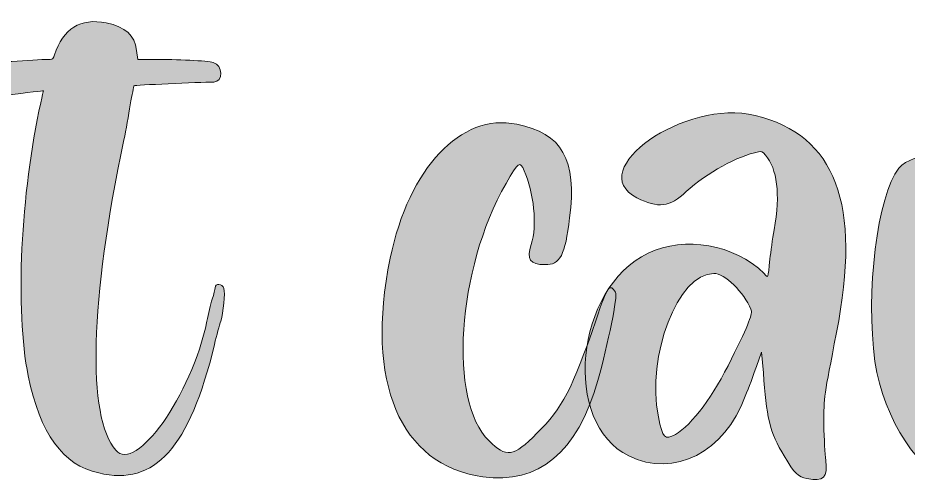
# Model space of a CAD drawing. Header units: inches. Extents: x 45 to 456, y -450 to -51.
# Drawn here: x 213.3 to 371.4, y -445.8 to -362.6 of the extents above; entities that cross this region are included whole.
import ezdxf

# ---------------------------------------------------------------- set-up
doc = ezdxf.new("R2010")
doc.units = ezdxf.units.IN
doc.header["$MEASUREMENT"] = 0
doc.layers.add('Layer 1', color=7, linetype='Continuous')

# ---------------------------------------------------------------- blocks, each defined once
blk = doc.blocks.new('block 39')
at = {"layer": 'Layer 1', "true_color": 0x0b0b0b}
h = blk.add_hatch(color=28, dxfattribs=at)
h.dxf.hatch_style = 2
edge = h.paths.add_edge_path()
edge.add_spline(control_points=[(217.34, -377.71), (217.56, -376.59), (217.79, -375.58), (217.79, -375.58), (217.67, -375.58), (215.44, -375.81), (210.63, -376.48), (206.27, -377.15), (205.15, -376.92), (204.7, -375.02), (203.92, -372.23), (204.7, -371.22), (207.72, -370.66), (208.62, -370.55), (217.56, -369.99), (219.02, -369.99), (219.46, -369.99), (219.57, -369.77), (219.8, -369.21), (221.25, -364.51), (224.39, -362.61), (228.97, -363.5), (232.44, -364.29), (234, -365.63), (234.34, -368.42), (234.34, -368.42), (234.56, -369.99), (234.56, -369.99), (234.56, -369.99), (237.58, -369.99), (237.58, -369.99), (241.27, -369.99), (246.98, -370.21), (247.98, -370.55), (249.66, -371), (249.77, -374.02), (248.09, -374.02), (245.3, -374.02), (234, -374.58), (233.89, -374.69), (233.89, -374.8), (233.55, -376.25), (233.22, -378.04), (233, -379.83), (232.44, -382.63), (232.1, -384.31), (226.06, -412.71), (225.5, -433.51), (230.65, -439.44), (234.23, -443.58), (244.07, -429.71), (246.86, -416.51), (247.09, -415.28), (247.54, -413.49), (247.76, -412.6), (248.09, -411.71), (248.32, -410.81), (248.32, -410.59), (248.32, -409.69), (249.55, -409.8), (249.88, -410.7), (250.11, -411.37), (249.77, -415.06), (249.32, -416.51), (249.1, -417.19), (248.54, -418.98), (248.2, -420.65), (243.73, -438.99), (237.69, -445.82), (227.63, -443.47), (221.25, -442.12), (217.23, -436.42), (215.1, -426.24), (212.75, -414.5), (213.76, -393.7), (217.34, -377.71)], knot_values=[0, 0, 0, 0, 1, 1, 1, 2, 2, 2, 3, 3, 3, 4, 4, 4, 5, 5, 5, 6, 6, 6, 7, 7, 7, 8, 8, 8, 9, 9, 9, 10, 10, 10, 11, 11, 11, 12, 12, 12, 13, 13, 13, 14, 14, 14, 15, 15, 15, 16, 16, 16, 17, 17, 17, 18, 18, 18, 19, 19, 19, 20, 20, 20, 21, 21, 21, 22, 22, 22, 23, 23, 23, 24, 24, 24, 25, 25, 25, 25], degree=3, periodic=1)
h = blk.add_hatch(color=28, dxfattribs=at)
h.dxf.hatch_style = 2
edge = h.paths.add_edge_path()
edge.add_spline(control_points=[(325.25, -404.44), (331.73, -401.3), (340.57, -402.87), (345.83, -408.02), (346.61, -408.91), (346.5, -409.13), (346.83, -405.44), (347.06, -404.21), (347.28, -401.86), (347.62, -400.3), (348.73, -393.7), (348.18, -389.56), (346.05, -386.99), (345.49, -386.32), (345.38, -386.32), (344.82, -386.43), (341.13, -387.1), (335.76, -390.12), (331.96, -393.48), (329.16, -396.27), (326.93, -396.5), (323.24, -394.59), (313.62, -389.67), (331.85, -376.92), (344.26, -379.94), (358.58, -383.52), (363.16, -395.6), (358.69, -418.53), (356.45, -430.05), (356.45, -429.71), (356.45, -434.86), (356.45, -437.43), (356.68, -440.11), (356.79, -441.23), (357.12, -444.25), (356.45, -445.03), (353.43, -444.47), (351.87, -444.14), (351.2, -443.58), (349.41, -440.45), (346.83, -436.31), (346.16, -433.29), (345.72, -425.68), (345.72, -425.68), (345.38, -421.99), (345.38, -421.99), (345.38, -421.99), (344.48, -424.57), (344.48, -424.57), (343.93, -426.02), (343.14, -428.37), (342.47, -429.82), (338.89, -439.78), (329.83, -444.36), (321.78, -440.45), (309.93, -434.63), (312.16, -410.59), (325.25, -404.44)], knot_values=[0, 0, 0, 0, 1, 1, 1, 2, 2, 2, 3, 3, 3, 4, 4, 4, 5, 5, 5, 6, 6, 6, 7, 7, 7, 8, 8, 8, 9, 9, 9, 10, 10, 10, 11, 11, 11, 12, 12, 12, 13, 13, 13, 14, 14, 14, 15, 15, 15, 16, 16, 16, 17, 17, 17, 18, 18, 18, 19, 19, 19, 19], degree=3, periodic=1)
edge = h.paths.add_edge_path()
edge.add_spline(control_points=[(327.04, -433.51), (327.82, -437.32), (328.16, -437.65), (330.06, -436.65), (333.08, -434.86), (336.88, -429.71), (340.01, -423.22), (343.25, -416.74), (343.81, -415.17), (343.48, -414.39), (342.25, -411.37), (338.78, -408.02), (336.88, -408.02), (330.5, -408.02), (324.91, -422.67), (327.04, -433.51)], knot_values=[0, 0, 0, 0, 1, 1, 1, 2, 2, 2, 3, 3, 3, 4, 4, 4, 5, 5, 5, 5], degree=3, periodic=1)
h = blk.add_hatch(color=28, dxfattribs=at)
h.dxf.hatch_style = 2
edge = h.paths.add_edge_path()
edge.add_spline(control_points=[(295.84, -444.14), (281.08, -442.01), (274.93, -427.36), (279.4, -405.33), (282.76, -389.23), (291.93, -379.5), (301.88, -381.51), (309.93, -383.08), (312.62, -387.77), (311.27, -398.17), (310.49, -404.77), (309.6, -406.56), (306.91, -406.45), (304.23, -406.45), (303.56, -405.55), (304.45, -402.87), (305.57, -399.63), (304.9, -393.48), (303.22, -389.79), (302.44, -388), (302.22, -388.11), (299.98, -392.02), (291.25, -407.34), (289.69, -430.61), (296.96, -437.76), (299.98, -440.78), (301.32, -440.67), (305.46, -436.42), (310.04, -431.95), (311.72, -428.59), (315.97, -416.29), (317.98, -410.25), (318.43, -409.69), (319.44, -411.37), (319.88, -411.93), (318.1, -420.54), (316.31, -427.03), (312.62, -439.89), (305.79, -445.48), (295.84, -444.14)], knot_values=[0, 0, 0, 0, 1, 1, 1, 2, 2, 2, 3, 3, 3, 4, 4, 4, 5, 5, 5, 6, 6, 6, 7, 7, 7, 8, 8, 8, 9, 9, 9, 10, 10, 10, 11, 11, 11, 12, 12, 12, 13, 13, 13, 13], degree=3, periodic=1)
h = blk.add_hatch(color=28, dxfattribs=at)
h.dxf.hatch_style = 2
edge = h.paths.add_edge_path()
edge.add_spline(control_points=[(365.51, -423.67), (363.83, -411.48), (365.95, -394.15), (369.75, -389.34), (372.44, -386.21), (379.93, -386.43), (381.39, -389.67), (381.83, -390.68), (381.95, -402.87), (381.5, -409.36), (381.39, -410.92), (381.27, -416.51), (381.27, -421.88), (381.27, -421.88), (381.16, -431.72), (381.16, -431.72), (381.16, -431.72), (383.62, -421.88), (383.62, -421.88), (389.33, -399.63), (395.93, -384.31), (400.29, -382.96), (405.54, -381.51), (413.26, -385.76), (416.73, -392.02), (418.63, -395.71), (419.63, -398.84), (420.98, -406.56), (420.98, -406.56), (421.54, -409.47), (421.54, -409.47), (421.54, -409.47), (423.55, -409.8), (423.55, -409.8), (429.47, -410.7), (427.57, -413.61), (421.2, -413.38), (411.92, -412.94), (409.12, -410.03), (404.65, -396.05), (402.97, -390.9), (403.19, -391.02), (400.4, -395.15), (395.7, -402.09), (391.68, -412.49), (388.88, -424.34), (386.19, -436.2), (384.18, -442.68), (383.29, -443.02), (383.18, -443.13), (382.84, -443.24), (382.73, -443.47), (382.28, -444.14), (380.71, -444.59), (379.26, -444.47), (373.67, -444.03), (367.07, -433.96), (365.51, -423.67)], knot_values=[0, 0, 0, 0, 1, 1, 1, 2, 2, 2, 3, 3, 3, 4, 4, 4, 5, 5, 5, 6, 6, 6, 7, 7, 7, 8, 8, 8, 9, 9, 9, 10, 10, 10, 11, 11, 11, 12, 12, 12, 13, 13, 13, 14, 14, 14, 15, 15, 15, 16, 16, 16, 17, 17, 17, 18, 18, 18, 19, 19, 19, 19], degree=3, periodic=1)
at = {"layer": 'Layer 1', "lineweight": 0}
for points, knots in [([(217.34, -377.71), (217.56, -376.59), (217.79, -375.58), (217.79, -375.58), (217.67, -375.58), (215.44, -375.81), (210.63, -376.48), (206.27, -377.15), (205.15, -376.92), (204.7, -375.02), (203.92, -372.23), (204.7, -371.22), (207.72, -370.66), (208.62, -370.55), (217.56, -369.99), (219.02, -369.99), (219.46, -369.99), (219.57, -369.77), (219.8, -369.21), (221.25, -364.51), (224.39, -362.61), (228.97, -363.5), (232.44, -364.29), (234, -365.63), (234.34, -368.42), (234.34, -368.42), (234.56, -369.99), (234.56, -369.99), (234.56, -369.99), (237.58, -369.99), (237.58, -369.99), (241.27, -369.99), (246.98, -370.21), (247.98, -370.55), (249.66, -371), (249.77, -374.02), (248.09, -374.02), (245.3, -374.02), (234, -374.58), (233.89, -374.69), (233.89, -374.8), (233.55, -376.25), (233.22, -378.04), (233, -379.83), (232.44, -382.63), (232.1, -384.31), (226.06, -412.71), (225.5, -433.51), (230.65, -439.44), (234.23, -443.58), (244.07, -429.71), (246.86, -416.51), (247.09, -415.28), (247.54, -413.49), (247.76, -412.6), (248.09, -411.71), (248.32, -410.81), (248.32, -410.59), (248.32, -409.69), (249.55, -409.8), (249.88, -410.7), (250.11, -411.37), (249.77, -415.06), (249.32, -416.51), (249.1, -417.19), (248.54, -418.98), (248.2, -420.65), (243.73, -438.99), (237.69, -445.82), (227.63, -443.47), (221.25, -442.12), (217.23, -436.42), (215.1, -426.24), (212.75, -414.5), (213.76, -393.7), (217.34, -377.71)], [0, 0, 0, 0, 1, 1, 1, 2, 2, 2, 3, 3, 3, 4, 4, 4, 5, 5, 5, 6, 6, 6, 7, 7, 7, 8, 8, 8, 9, 9, 9, 10, 10, 10, 11, 11, 11, 12, 12, 12, 13, 13, 13, 14, 14, 14, 15, 15, 15, 16, 16, 16, 17, 17, 17, 18, 18, 18, 19, 19, 19, 20, 20, 20, 21, 21, 21, 22, 22, 22, 23, 23, 23, 24, 24, 24, 25, 25, 25, 25]), ([(325.25, -404.44), (331.73, -401.3), (340.57, -402.87), (345.83, -408.02), (346.61, -408.91), (346.5, -409.13), (346.83, -405.44), (347.06, -404.21), (347.28, -401.86), (347.62, -400.3), (348.73, -393.7), (348.18, -389.56), (346.05, -386.99), (345.49, -386.32), (345.38, -386.32), (344.82, -386.43), (341.13, -387.1), (335.76, -390.12), (331.96, -393.48), (329.16, -396.27), (326.93, -396.5), (323.24, -394.59), (313.62, -389.67), (331.85, -376.92), (344.26, -379.94), (358.58, -383.52), (363.16, -395.6), (358.69, -418.53), (356.45, -430.05), (356.45, -429.71), (356.45, -434.86), (356.45, -437.43), (356.68, -440.11), (356.79, -441.23), (357.12, -444.25), (356.45, -445.03), (353.43, -444.47), (351.87, -444.14), (351.2, -443.58), (349.41, -440.45), (346.83, -436.31), (346.16, -433.29), (345.72, -425.68), (345.72, -425.68), (345.38, -421.99), (345.38, -421.99), (345.38, -421.99), (344.48, -424.57), (344.48, -424.57), (343.93, -426.02), (343.14, -428.37), (342.47, -429.82), (338.89, -439.78), (329.83, -444.36), (321.78, -440.45), (309.93, -434.63), (312.16, -410.59), (325.25, -404.44)], [0, 0, 0, 0, 1, 1, 1, 2, 2, 2, 3, 3, 3, 4, 4, 4, 5, 5, 5, 6, 6, 6, 7, 7, 7, 8, 8, 8, 9, 9, 9, 10, 10, 10, 11, 11, 11, 12, 12, 12, 13, 13, 13, 14, 14, 14, 15, 15, 15, 16, 16, 16, 17, 17, 17, 18, 18, 18, 19, 19, 19, 19]), ([(295.84, -444.14), (281.08, -442.01), (274.93, -427.36), (279.4, -405.33), (282.76, -389.23), (291.93, -379.5), (301.88, -381.51), (309.93, -383.08), (312.62, -387.77), (311.27, -398.17), (310.49, -404.77), (309.6, -406.56), (306.91, -406.45), (304.23, -406.45), (303.56, -405.55), (304.45, -402.87), (305.57, -399.63), (304.9, -393.48), (303.22, -389.79), (302.44, -388), (302.22, -388.11), (299.98, -392.02), (291.25, -407.34), (289.69, -430.61), (296.96, -437.76), (299.98, -440.78), (301.32, -440.67), (305.46, -436.42), (310.04, -431.95), (311.72, -428.59), (315.97, -416.29), (317.98, -410.25), (318.43, -409.69), (319.44, -411.37), (319.88, -411.93), (318.1, -420.54), (316.31, -427.03), (312.62, -439.89), (305.79, -445.48), (295.84, -444.14)], [0, 0, 0, 0, 1, 1, 1, 2, 2, 2, 3, 3, 3, 4, 4, 4, 5, 5, 5, 6, 6, 6, 7, 7, 7, 8, 8, 8, 9, 9, 9, 10, 10, 10, 11, 11, 11, 12, 12, 12, 13, 13, 13, 13]), ([(365.51, -423.67), (363.83, -411.48), (365.95, -394.15), (369.75, -389.34), (372.44, -386.21), (379.93, -386.43), (381.39, -389.67), (381.83, -390.68), (381.95, -402.87), (381.5, -409.36), (381.39, -410.92), (381.27, -416.51), (381.27, -421.88), (381.27, -421.88), (381.16, -431.72), (381.16, -431.72), (381.16, -431.72), (383.62, -421.88), (383.62, -421.88), (389.33, -399.63), (395.93, -384.31), (400.29, -382.96), (405.54, -381.51), (413.26, -385.76), (416.73, -392.02), (418.63, -395.71), (419.63, -398.84), (420.98, -406.56), (420.98, -406.56), (421.54, -409.47), (421.54, -409.47), (421.54, -409.47), (423.55, -409.8), (423.55, -409.8), (429.47, -410.7), (427.57, -413.61), (421.2, -413.38), (411.92, -412.94), (409.12, -410.03), (404.65, -396.05), (402.97, -390.9), (403.19, -391.02), (400.4, -395.15), (395.7, -402.09), (391.68, -412.49), (388.88, -424.34), (386.19, -436.2), (384.18, -442.68), (383.29, -443.02), (383.18, -443.13), (382.84, -443.24), (382.73, -443.47), (382.28, -444.14), (380.71, -444.59), (379.26, -444.47), (373.67, -444.03), (367.07, -433.96), (365.51, -423.67)], [0, 0, 0, 0, 1, 1, 1, 2, 2, 2, 3, 3, 3, 4, 4, 4, 5, 5, 5, 6, 6, 6, 7, 7, 7, 8, 8, 8, 9, 9, 9, 10, 10, 10, 11, 11, 11, 12, 12, 12, 13, 13, 13, 14, 14, 14, 15, 15, 15, 16, 16, 16, 17, 17, 17, 18, 18, 18, 19, 19, 19, 19]), ([(327.04, -433.51), (327.82, -437.32), (328.16, -437.65), (330.06, -436.65), (333.08, -434.86), (336.88, -429.71), (340.01, -423.22), (343.25, -416.74), (343.81, -415.17), (343.48, -414.39), (342.25, -411.37), (338.78, -408.02), (336.88, -408.02), (330.5, -408.02), (324.91, -422.67), (327.04, -433.51)], [0, 0, 0, 0, 1, 1, 1, 2, 2, 2, 3, 3, 3, 4, 4, 4, 5, 5, 5, 5])]:
    blk.add_open_spline(points, degree=3, knots=knots, dxfattribs=at)
blk = doc.blocks.new('block 2')
at = {"layer": 'Layer 1'}
blk.add_blockref('block 39', (0, 0), dxfattribs=at)

msp = doc.modelspace()

# ---------------------------------------------------------------- block references
at = {"layer": 'Layer 1'}
msp.add_blockref('block 2', (0, 0), dxfattribs=at)

doc.saveas('drawing.dxf')
